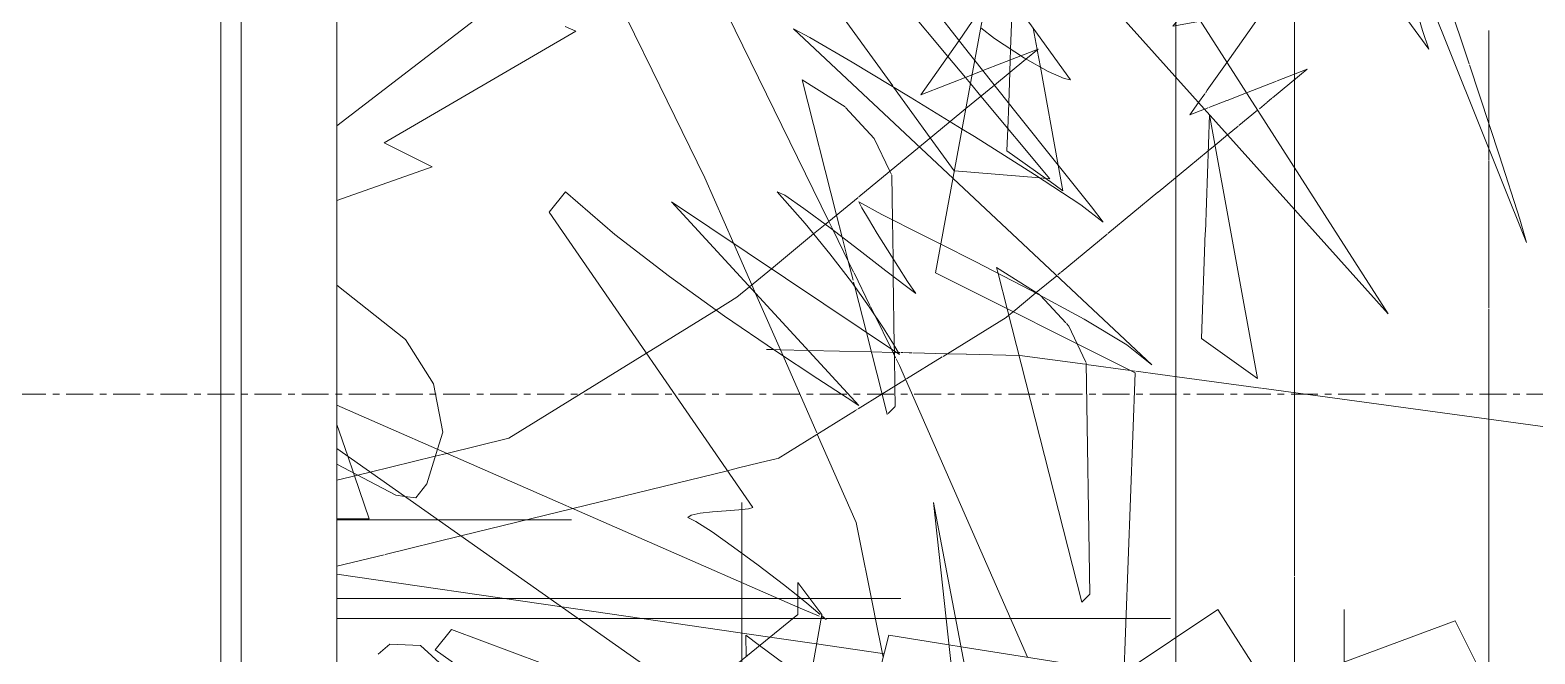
# Model space of a CAD drawing. Header units: inches. Extents: x -8991 to -6983, y -226 to 479.
# Drawn here: x -7345.59 to -7317.64, y 13.55 to 25.13 of the extents above; entities that cross this region are included whole.
import ezdxf

# ---------------------------------------------------------------- set-up
doc = ezdxf.new("R2010")
doc.units = ezdxf.units.IN
doc.header["$MEASUREMENT"] = 0
doc.linetypes.add('Grid Line 1_2_', pattern=[0.875, 0.5, -0.125, 0.125, -0.125])
for name, color, linetype, lineweight in [('A-DETL-GENF', 92, 'Continuous', 9), ('A-FLOR-LEVL-1', 51, 'Grid Line 1_2_', 9), ('A-WALL-PATT-1', 111, 'Continuous', 9), ('C-TOPO', 7, 'Continuous', 9), ('I-WALL', 2, 'Continuous', 18)]:
    doc.layers.add(name, color=color, linetype=linetype, lineweight=lineweight)

# ---------------------------------------------------------------- blocks, each defined once
blk = doc.blocks.new('yew 26768 - yew 26768-1770220-Section 26')
at = {"layer": 'A-DETL-GENF'}
for p, q in [((-8396.319, 42.104), (-8396.805, 41.745)), ((-8396.333, 41.368), (-8396.319, 42.104)), ((-8396.805, 41.745), (-8397.069, 41.55)), ((-8396.372, 39.394), (-8396.333, 41.368)), ((-8396.085, 39.209), (-8396.372, 39.394)), ((-8393.981, 37.854), (-8396.085, 39.209)), ((-8391.856, 38.969), (-8393.981, 37.854)), ((-8392.271, 36.686), (-8391.856, 38.969)), ((-8390.049, 38.172), (-8392.493, 35.463)), ((-8388.402, 35.356), (-8390.049, 38.172)), ((-8392.493, 35.463), (-8392.28, 36.638)), ((-8392.277, 36.655), (-8392.271, 36.686)), ((-8386.615, 36.659), (-8388.827, 32.594)), ((-8387.552, 32.7), (-8386.57, 36.681)), ((-8386.554, 36.744), (-8386.548, 36.771)), ((-8384.79, 35.675), (-8384.9, 35.557)), ((-8384.831, 35.472), (-8384.79, 35.675)), ((-8388.827, 32.594), (-8388.402, 35.356)), ((-8385.107, 35.334), (-8386.521, 33.81)), ((-8385.268, 33.337), (-8384.883, 35.217)), ((-8385.026, 35.421), (-8385.051, 35.394)), ((-8384.866, 35.302), (-8384.844, 35.409)), ((-8383.937, 33.86), (-8384.065, 33.81)), ((-8383.78, 33.922), (-8383.864, 33.889)), ((-8383.828, 33.881), (-8383.802, 33.903)), ((-8386.569, 33.759), (-8387.552, 32.7)), ((-8386.524, 33.807), (-8386.548, 33.781)), ((-8384.452, 33.658), (-8385.252, 33.344)), ((-8384.263, 33.732), (-8384.452, 33.658)), ((-8384.424, 33.374), (-8383.911, 33.81)), ((-8384.08, 33.804), (-8384.245, 33.739)), ((-8386.54, 31.573), (-8384.443, 33.358)), ((-8388.774, 29.671), (-8386.572, 31.546)), ((-8384.896, 30.734), (-8386.559, 30.278)), ((-8385.055, 28.609), (-8384.896, 30.734)), ((-8386.897, 30.186), (-8388.774, 29.671)), ((-8386.818, 30.207), (-8386.893, 30.187)), ((-8386.574, 30.274), (-8386.818, 30.207)), ((-8384.602, 27.937), (-8383.576, 29.183)), ((-8383.819, 29.094), (-8384.231, 28.933)), ((-8383.578, 29.189), (-8383.801, 29.102)), ((-8384.433, 28.853), (-8385.055, 28.609)), ((-8384.245, 28.927), (-8384.433, 28.853)), ((-8384.927, 27.542), (-8384.688, 27.832)), ((-8384.688, 27.832), (-8384.602, 27.937)), ((-8386.151, 26.056), (-8384.927, 27.542)), ((-8386.267, 25.915), (-8386.151, 26.056)), ((-8386.543, 25.58), (-8386.267, 25.915)), ((-8385.779, 25.724), (-8386.079, 25.667)), ((-8384.982, 25.873), (-8385.779, 25.724)), ((-8385.025, 25.639), (-8384.843, 25.899)), ((-8384.843, 25.899), (-8384.982, 25.873)), ((-8386.079, 25.667), (-8386.543, 25.58)), ((-8385.267, 25.295), (-8385.025, 25.639)), ((-8385.514, 24.944), (-8385.267, 25.295)), ((-8386.224, 23.933), (-8385.514, 24.944)), ((-8384.367, 24.658), (-8385.071, 24.383)), ((-8384.858, 24.114), (-8384.271, 24.598)), ((-8384.046, 24.783), (-8384.367, 24.658)), ((-8384.271, 24.598), (-8384.046, 24.783)), ((-8385.071, 24.383), (-8385.271, 24.305)), ((-8385.271, 24.305), (-8386.224, 23.933)), ((-8385.386, 23.679), (-8384.858, 24.114)), ((-8385.681, 23.436), (-8385.386, 23.679)), ((-8386.249, 22.967), (-8385.681, 23.436)), ((-8387.377, 22.039), (-8386.249, 22.967)), ((-8387.997, 21.528), (-8387.389, 22.028)), ((-8388.214, 21.349), (-8387.997, 21.528)), ((-8388.999, 20.702), (-8388.214, 21.349)), ((-8389.405, 20.368), (-8388.999, 20.702)), ((-8390.026, 19.935), (-8389.641, 20.173)), ((-8389.641, 20.173), (-8389.405, 20.368)), ((-8391.318, 19.137), (-8390.026, 19.935)), ((-8393.875, 17.558), (-8391.318, 19.137)), ((-8395.028, 17.276), (-8393.875, 17.558)), ((-8396.449, 16.928), (-8395.241, 17.223)), ((-8395.241, 17.223), (-8395.028, 17.276)), ((-8397.069, 16.776), (-8396.683, 16.871)), ((-8396.683, 16.871), (-8396.449, 16.928)), ((-8394.732, 14.582), (-8397.069, 14.582)), ((-8393.117, 14.582), (-8397.069, 14.582)), ((-8393.117, 14.582), (-8394.732, 14.582)), ((-8391.364, 14.582), (-8393.117, 14.582)), ((-8388.874, 14.582), (-8393.117, 14.582)), ((-8388.874, 14.582), (-8391.364, 14.582)), ((-8388.796, 14.582), (-8388.871, 14.582)), ((-8388.508, 14.582), (-8388.871, 14.582)), ((-8388.508, 14.582), (-8388.796, 14.582)), ((-8388.449, 14.582), (-8388.508, 14.582)), ((-8388.449, 14.582), (-8388.508, 14.582)), ((-8388.286, 14.582), (-8388.449, 14.582)), ((-8388.286, 14.582), (-8388.449, 14.582)), ((-8387.16, 14.582), (-8388.286, 14.582)), ((-8386.597, 14.582), (-8388.286, 14.582)), ((-8386.597, 14.582), (-8387.16, 14.582))]:
    blk.add_line(p, q, dxfattribs=at)
blk = doc.blocks.new('lupin 26755 - lupin 26755-1770228-Section 26')
at = {"layer": 'A-DETL-GENF'}
for p, q in [((-8391.99, 25.978), (-8391.214, 24.393)), ((-8379.284, 24.822), (-8379.284, 25.977)), ((-8379.284, 25.977), (-8379.284, 24.316)), ((-8379.284, 24.316), (-8379.284, 25.977)), ((-8379.284, 24.316), (-8379.284, 25.977)), ((-8384.555, 24.782), (-8384.522, 25.709)), ((-8384.062, 24.777), (-8384.134, 25.171)), ((-8379.284, 24.97), (-8379.284, 24.822)), ((-8379.284, 24.316), (-8379.284, 24.97)), ((-8384.563, 24.582), (-8384.556, 24.767)), ((-8384.002, 24.448), (-8384.061, 24.771)), ((-8391.212, 24.388), (-8390.235, 22.394)), ((-8384.591, 23.779), (-8384.571, 24.351)), ((-8384.571, 24.351), (-8384.563, 24.582)), ((-8383.671, 22.626), (-8384.002, 24.448)), ((-8387.627, 23.707), (-8388.428, 24.214)), ((-8387.788, 21.699), (-8388.428, 24.214)), ((-8379.284, 24.212), (-8379.284, 24.316)), ((-8379.284, 24.212), (-8379.284, 24.316)), ((-8379.284, 24.212), (-8379.284, 24.316)), ((-8379.284, 24.316), (-8379.284, 24.212)), ((-8379.284, 22.735), (-8379.284, 24.212)), ((-8379.284, 24.212), (-8379.284, 22.735)), ((-8379.284, 22.735), (-8379.284, 24.212)), ((-8379.284, 22.894), (-8379.284, 24.212)), ((-8379.284, 23.707), (-8379.284, 24.212)), ((-8379.284, 22.735), (-8379.284, 24.212)), ((-8384.608, 23.31), (-8384.591, 23.779)), ((-8379.284, 23.784), (-8379.284, 22.735)), ((-8379.284, 23.635), (-8379.284, 23.784)), ((-8387.62, 23.7), (-8387.088, 23.125)), ((-8379.284, 23.707), (-8379.284, 23.125)), ((-8379.284, 23.026), (-8379.284, 23.635)), ((-8384.623, 22.894), (-8384.608, 23.31)), ((-8387.088, 23.125), (-8386.799, 22.515)), ((-8379.284, 23.125), (-8379.284, 22.735)), ((-8379.284, 22.735), (-8379.284, 23.026)), ((-8383.903, 22.38), (-8384.623, 22.894)), ((-8379.284, 22.735), (-8379.284, 22.881)), ((-8379.284, 22.582), (-8379.284, 22.734)), ((-8379.284, 22.734), (-8379.284, 22.582)), ((-8379.284, 22.582), (-8379.284, 22.734)), ((-8379.284, 22.734), (-8379.284, 22.582)), ((-8379.284, 22.582), (-8379.284, 22.734)), ((-8379.284, 22.582), (-8379.284, 22.734)), ((-8379.284, 22.734), (-8379.284, 22.582)), ((-8379.284, 22.582), (-8379.284, 22.734)), ((-8390.235, 22.394), (-8389.698, 21.169)), ((-8386.799, 22.515), (-8386.769, 22.451)), ((-8386.763, 22.44), (-8386.751, 21.613)), ((-8383.852, 22.343), (-8383.903, 22.38)), ((-8383.585, 22.152), (-8383.671, 22.626)), ((-8379.284, 21.804), (-8379.284, 22.582)), ((-8379.284, 22.582), (-8379.284, 21.804)), ((-8379.284, 21.804), (-8379.284, 22.582)), ((-8379.284, 21.804), (-8379.284, 22.582)), ((-8379.284, 22.582), (-8379.284, 22.44)), ((-8379.284, 22.152), (-8379.284, 22.582)), ((-8379.284, 22.152), (-8379.284, 22.582)), ((-8379.284, 22.582), (-8379.284, 22.394)), ((-8379.284, 22.44), (-8379.284, 21.804)), ((-8379.284, 22.394), (-8379.284, 21.804)), ((-8383.585, 22.152), (-8383.848, 22.34)), ((-8379.284, 20.442), (-8379.284, 21.804)), ((-8379.284, 21.804), (-8379.284, 20.442)), ((-8379.284, 20.492), (-8379.284, 21.804)), ((-8379.284, 21.804), (-8379.284, 19.69)), ((-8379.284, 21.804), (-8379.284, 19.69)), ((-8379.284, 19.69), (-8379.284, 21.804)), ((-8387.685, 21.292), (-8387.788, 21.699)), ((-8386.751, 21.613), (-8386.74, 20.891)), ((-8387.571, 20.846), (-8387.685, 21.292)), ((-8389.698, 21.169), (-8389.362, 20.403)), ((-8387.481, 20.492), (-8387.571, 20.846)), ((-8386.74, 20.891), (-8386.735, 20.563)), ((-8389.362, 20.403), (-8389.292, 20.245)), ((-8387.45, 20.37), (-8387.472, 20.456)), ((-8386.735, 20.563), (-8386.716, 19.281)), ((-8379.284, 20.442), (-8379.284, 20.492)), ((-8379.284, 19.69), (-8379.284, 20.424)), ((-8379.284, 20.424), (-8379.284, 19.69)), ((-8379.284, 20.159), (-8379.284, 20.424)), ((-8389.292, 20.245), (-8388.783, 19.085)), ((-8387.234, 19.519), (-8387.45, 20.37)), ((-8379.284, 20.076), (-8379.284, 20.159)), ((-8379.284, 19.69), (-8379.284, 20.076)), ((-8379.284, 18.007), (-8379.284, 19.684)), ((-8379.284, 19.684), (-8379.284, 18.007)), ((-8379.284, 18.007), (-8379.284, 19.684)), ((-8379.284, 19.684), (-8379.284, 18.007)), ((-8379.284, 19.684), (-8379.284, 18.148)), ((-8379.284, 18.007), (-8379.284, 19.684)), ((-8386.943, 18.376), (-8387.234, 19.519)), ((-8388.783, 19.085), (-8388.155, 17.654)), ((-8386.716, 19.281), (-8386.714, 19.172)), ((-8386.714, 19.172), (-8386.713, 19.093)), ((-8386.713, 19.093), (-8386.705, 18.523)), ((-8386.705, 18.523), (-8386.699, 18.15)), ((-8386.847, 18), (-8386.943, 18.376)), ((-8386.699, 18.148), (-8386.829, 18.019)), ((-8379.284, 18.148), (-8379.284, 18.007)), ((-8379.284, 17.852), (-8379.284, 18.007)), ((-8379.284, 18.007), (-8379.284, 17.852)), ((-8379.284, 18.007), (-8379.284, 15.99)), ((-8379.284, 17.555), (-8379.284, 18)), ((-8388.146, 17.633), (-8387.424, 15.99)), ((-8379.284, 16.665), (-8379.284, 17.555)), ((-8379.284, 16.69), (-8379.284, 16.665)), ((-8379.284, 16.202), (-8379.284, 16.69)), ((-8387.424, 15.99), (-8387.085, 14.295)), ((-8379.284, 14.996), (-8379.284, 16.202)), ((-8379.284, 15.99), (-8379.284, 14.996)), ((-8379.284, 13.061), (-8379.284, 14.976)), ((-8379.284, 14.976), (-8379.284, 13.106)), ((-8387.084, 14.29), (-8386.924, 13.49))]:
    blk.add_line(p, q, dxfattribs=at)
blk = doc.blocks.new('lupin 26755 - lupin 26755-V31-Section 26')
at = {"layer": 'A-DETL-GENF'}
for p, q in [((-8386.746, 24.097), (-8390.649, 29.492)), ((-8390.815, 27.471), (-8387.931, 21.581)), ((-8386.506, 25.587), (-8385.722, 24.647)), ((-8375.671, 23.4), (-8375.671, 25.125)), ((-8375.671, 25.125), (-8375.671, 23.581)), ((-8375.671, 23.581), (-8375.671, 25.125)), ((-8375.671, 25.125), (-8375.671, 23.4)), ((-8375.671, 23.4), (-8375.671, 25.125)), ((-8375.671, 25.125), (-8375.671, 23.4)), ((-8385.722, 24.647), (-8385.396, 24.256)), ((-8386.049, 23.133), (-8386.731, 24.076)), ((-8385.396, 24.256), (-8385.301, 24.142)), ((-8385.301, 24.142), (-8385.107, 23.909)), ((-8385.107, 23.909), (-8383.828, 22.374)), ((-8380.939, 21.383), (-8380.862, 23.56)), ((-8379.972, 18.666), (-8380.862, 23.56)), ((-8375.671, 23.4), (-8375.671, 23.56)), ((-8375.671, 23.4), (-8375.671, 23.56)), ((-8375.671, 22.942), (-8375.671, 23.395)), ((-8375.671, 22.942), (-8375.671, 23.395)), ((-8375.671, 22.942), (-8375.671, 23.395)), ((-8375.671, 23.395), (-8375.671, 22.942)), ((-8375.671, 22.942), (-8375.671, 23.395)), ((-8375.671, 23.395), (-8375.671, 22.942)), ((-8385.607, 22.522), (-8386.049, 23.133)), ((-8375.671, 22.729), (-8375.671, 22.931)), ((-8375.671, 22.729), (-8375.671, 22.931)), ((-8375.671, 22.729), (-8375.671, 22.931)), ((-8375.671, 22.931), (-8375.671, 22.729)), ((-8375.671, 22.729), (-8375.671, 22.931)), ((-8375.671, 22.931), (-8375.671, 22.729)), ((-8375.671, 21.336), (-8375.671, 22.714)), ((-8375.671, 19.975), (-8375.671, 22.714)), ((-8375.671, 19.975), (-8375.671, 22.714)), ((-8375.671, 22.714), (-8375.671, 19.975)), ((-8375.671, 22.522), (-8375.671, 22.714)), ((-8375.671, 22.714), (-8375.671, 22.374)), ((-8384.012, 22.389), (-8385.6, 22.521)), ((-8383.828, 22.374), (-8384.012, 22.389)), ((-8375.671, 22.374), (-8375.671, 22.522)), ((-8387.931, 21.581), (-8387.852, 21.419)), ((-8387.852, 21.419), (-8387.471, 20.64)), ((-8381.01, 19.408), (-8380.94, 21.378)), ((-8375.671, 19.975), (-8375.671, 21.484)), ((-8375.671, 21.484), (-8375.671, 21.336)), ((-8384.787, 20.618), (-8384.815, 20.728)), ((-8384.014, 20.221), (-8384.815, 20.728)), ((-8375.671, 19.975), (-8375.671, 20.728)), ((-8375.671, 20.221), (-8375.671, 20.728)), ((-8387.463, 20.625), (-8387.168, 20.022)), ((-8384.62, 19.961), (-8384.787, 20.618)), ((-8384.002, 20.208), (-8383.532, 19.7)), ((-8375.671, 20.152), (-8375.671, 20.298)), ((-8375.671, 20.298), (-8375.671, 19.975)), ((-8375.671, 20.221), (-8375.671, 19.975)), ((-8375.671, 19.975), (-8375.671, 20.149)), ((-8387.16, 20.005), (-8387.086, 19.855)), ((-8387.086, 19.855), (-8386.77, 19.209)), ((-8383.234, 14.514), (-8384.62, 19.961)), ((-8375.671, 19.54), (-8375.671, 19.958)), ((-8375.671, 19.958), (-8375.671, 14.366)), ((-8375.671, 14.366), (-8375.671, 19.958)), ((-8375.671, 14.514), (-8375.671, 19.958)), ((-8375.671, 19.958), (-8375.671, 19.639)), ((-8375.671, 19.408), (-8375.671, 19.958)), ((-8375.671, 18.666), (-8375.671, 19.958)), ((-8375.671, 19.958), (-8375.671, 18.908)), ((-8383.517, 19.684), (-8383.475, 19.639)), ((-8383.475, 19.639), (-8383.319, 19.31)), ((-8375.671, 19.639), (-8375.671, 18.954)), ((-8383.319, 19.31), (-8383.158, 18.969)), ((-8379.972, 18.666), (-8381.01, 19.408)), ((-8375.671, 17.006), (-8375.671, 19.54)), ((-8375.671, 18.666), (-8375.671, 19.408)), ((-8386.77, 19.209), (-8386.692, 19.05)), ((-8386.683, 19.031), (-8386.622, 18.908)), ((-8386.622, 18.908), (-8384.245, 13.493)), ((-8383.151, 18.954), (-8383.086, 14.662)), ((-8375.671, 18.954), (-8375.671, 14.662)), ((-8375.671, 18.908), (-8375.671, 12.918)), ((-8375.671, 16.673), (-8375.671, 17.006)), ((-8375.671, 16.594), (-8375.671, 16.673)), ((-8375.671, 14.514), (-8375.671, 16.59)), ((-8383.086, 14.662), (-8383.234, 14.514)), ((-8375.671, 14.662), (-8375.671, 14.514)), ((-8375.671, 14.069), (-8375.671, 14.514)), ((-8375.671, 13.179), (-8375.671, 14.069))]:
    blk.add_line(p, q, dxfattribs=at)
blk = doc.blocks.new('lupin 26755 - lupin 26755-V32-Section 26')
at = {"layer": 'A-DETL-GENF'}
for p, q in [((-8392.853, 26.599), (-8397.069, 23.355)), ((-8392.63, 25.116), (-8392.831, 25.199)), ((-8396.189, 23.04), (-8392.63, 25.116)), ((-8395.299, 22.595), (-8396.189, 23.04)), ((-8397.069, 21.97), (-8395.299, 22.595)), ((-8396.868, 17.224), (-8397.069, 17.812)), ((-8396.761, 16.912), (-8396.868, 17.224)), ((-8396.742, 16.856), (-8396.761, 16.912)), ((-8396.471, 16.062), (-8396.742, 16.856)), ((-8397.069, 16.061), (-8396.471, 16.062)), ((-8395.759, 16.043), (-8397.069, 16.043)), ((-8395.191, 16.043), (-8397.069, 16.043)), ((-8395.191, 16.043), (-8395.759, 16.043)), ((-8394.142, 16.043), (-8395.191, 16.043)), ((-8393.538, 16.043), (-8395.191, 16.043)), ((-8393.538, 16.043), (-8394.123, 16.043)), ((-8393.08, 16.043), (-8393.538, 16.043)), ((-8392.713, 16.043), (-8393.538, 16.043)), ((-8392.713, 16.043), (-8393.08, 16.043))]:
    blk.add_line(p, q, dxfattribs=at)
blk = doc.blocks.new('yew 26768 - yew 26768-V33-Section 26')
at = {"layer": 'A-DETL-GENF'}
for p, q in [((-8393.975, 41.729), (-8396.323, 41.357)), ((-8393.55, 40.082), (-8393.975, 41.729)), ((-8391.362, 41.698), (-8393.55, 40.082)), ((-8391.319, 41.729), (-8391.362, 41.698)), ((-8391.321, 41.603), (-8391.319, 41.729)), ((-8391.372, 39.02), (-8391.321, 41.603)), ((-8396.334, 41.356), (-8397.069, 41.239)), ((-8390.213, 38.273), (-8391.372, 39.02)), ((-8386.856, 38.595), (-8386.993, 38.523)), ((-8386.889, 38.412), (-8386.856, 38.595)), ((-8387.156, 38.437), (-8388.337, 37.817)), ((-8387.37, 35.768), (-8386.889, 38.412)), ((-8387.129, 38.451), (-8387.154, 38.438)), ((-8387.001, 38.519), (-8387.126, 38.453)), ((-8390.052, 38.169), (-8390.213, 38.273)), ((-8389.761, 37.981), (-8390.045, 38.164)), ((-8388.981, 37.479), (-8389.754, 37.977)), ((-8388.337, 37.817), (-8388.874, 37.535)), ((-8385.049, 37.798), (-8385.923, 36.829)), ((-8384.548, 36.941), (-8385.049, 37.798)), ((-8388.885, 37.529), (-8388.981, 37.479)), ((-8383.425, 35.02), (-8384.548, 36.941)), ((-8386.045, 36.694), (-8386.068, 36.669)), ((-8386.258, 36.458), (-8386.523, 36.164)), ((-8386.137, 36.591), (-8386.167, 36.558)), ((-8381.543, 36.416), (-8381.931, 35.703)), ((-8381.881, 35.047), (-8381.543, 36.416)), ((-8386.763, 35.898), (-8387.202, 35.411)), ((-8386.648, 36.025), (-8386.762, 35.899)), ((-8387.493, 35.088), (-8387.37, 35.768)), ((-8381.94, 35.687), (-8383.1, 33.556)), ((-8387.202, 35.411), (-8387.43, 35.158)), ((-8379.79, 35.301), (-8381.719, 33.223)), ((-8380.268, 32.963), (-8379.79, 35.301)), ((-8387.434, 35.154), (-8387.493, 35.088)), ((-8383.58, 33.826), (-8383.408, 34.945)), ((-8383.402, 34.982), (-8383.425, 35.02)), ((-8383.408, 34.945), (-8383.402, 34.982)), ((-8382.489, 32.583), (-8381.882, 35.041)), ((-8383.626, 33.526), (-8383.583, 33.81)), ((-8383.1, 33.556), (-8383.325, 33.142)), ((-8381.49, 31.241), (-8378.78, 33.547)), ((-8378.78, 33.547), (-8380.268, 32.963)), ((-8383.827, 32.219), (-8383.636, 33.463)), ((-8383.374, 33.052), (-8383.827, 32.219)), ((-8381.72, 33.221), (-8382.411, 32.477)), ((-8382.528, 32.423), (-8382.522, 32.448)), ((-8382.522, 32.448), (-8382.493, 32.564)), ((-8382.418, 32.47), (-8382.444, 32.442)), ((-8382.548, 32.344), (-8382.532, 32.41)), ((-8382.498, 32.384), (-8382.527, 32.352)), ((-8381.801, 30.977), (-8381.743, 31.026)), ((-8381.742, 31.026), (-8381.697, 31.065)), ((-8381.679, 31.08), (-8381.563, 31.179)), ((-8381.526, 31.21), (-8381.501, 31.231)), ((-8382.523, 30.361), (-8381.855, 30.93)), ((-8383.745, 29.321), (-8382.524, 30.361)), ((-8379.896, 30.359), (-8380.688, 30.142)), ((-8379.986, 29.157), (-8379.896, 30.359)), ((-8381.429, 29.939), (-8381.931, 29.802)), ((-8381.203, 30.001), (-8381.428, 29.94)), ((-8380.81, 30.109), (-8381.198, 30.003)), ((-8380.753, 30.125), (-8380.806, 30.11)), ((-8380.703, 30.138), (-8380.747, 30.126)), ((-8381.94, 29.799), (-8383.74, 29.306)), ((-8380.003, 28.928), (-8379.99, 29.097)), ((-8379.99, 29.102), (-8379.987, 29.146)), ((-8380.055, 28.234), (-8380.004, 28.921)), ((-8378.567, 28.819), (-8379.461, 28.468)), ((-8379.188, 28.065), (-8378.567, 28.819)), ((-8379.798, 28.335), (-8380.055, 28.234)), ((-8379.617, 28.406), (-8379.782, 28.342)), ((-8379.478, 28.461), (-8379.607, 28.41)), ((-8379.566, 27.606), (-8379.274, 27.961)), ((-8379.266, 27.971), (-8379.218, 28.029)), ((-8379.208, 28.041), (-8379.188, 28.065)), ((-8379.814, 27.305), (-8379.572, 27.599)), ((-8380.181, 26.859), (-8379.814, 27.305)), ((-8380.264, 26.759), (-8380.194, 26.843)), ((-8380.458, 26.523), (-8380.428, 26.559)), ((-8380.417, 26.573), (-8380.273, 26.747)), ((-8380.676, 26.258), (-8380.577, 26.379)), ((-8380.577, 26.379), (-8380.458, 26.523)), ((-8380.994, 25.872), (-8380.78, 26.132)), ((-8380.78, 26.132), (-8380.687, 26.245)), ((-8381.217, 25.601), (-8381.123, 25.716)), ((-8381.105, 25.738), (-8381.06, 25.792)), ((-8381.06, 25.792), (-8381.003, 25.862)), ((-8381.543, 25.206), (-8381.298, 25.503)), ((-8381.28, 25.525), (-8381.217, 25.601)), ((-8379.843, 25.524), (-8380.697, 25.364)), ((-8380.536, 24.538), (-8379.843, 25.524)), ((-8381.026, 25.303), (-8381.543, 25.206)), ((-8380.714, 25.361), (-8381.016, 25.304)), ((-8380.902, 24.017), (-8380.536, 24.538)), ((-8379.69, 23.878), (-8379.046, 24.409)), ((-8379.046, 24.409), (-8379.605, 24.19)), ((-8379.617, 24.186), (-8380.172, 23.969)), ((-8381.224, 23.559), (-8381.063, 23.788)), ((-8381.063, 23.788), (-8380.949, 23.95)), ((-8380.939, 23.965), (-8380.902, 24.017)), ((-8380.538, 23.826), (-8380.874, 23.695)), ((-8380.172, 23.969), (-8380.531, 23.829)), ((-8379.936, 23.675), (-8379.805, 23.783)), ((-8379.799, 23.788), (-8379.701, 23.868)), ((-8380.952, 23.665), (-8381.224, 23.559)), ((-8380.891, 23.689), (-8380.937, 23.671)), ((-8380.314, 23.364), (-8379.967, 23.649)), ((-8380.526, 23.189), (-8380.33, 23.35)), ((-8380.886, 22.893), (-8380.759, 22.997)), ((-8380.759, 22.997), (-8380.526, 23.189)), ((-8381.245, 22.596), (-8380.886, 22.893)), ((-8381.816, 22.126), (-8381.248, 22.594)), ((-8382.749, 21.358), (-8381.819, 22.124)), ((-8383.617, 20.642), (-8382.763, 21.345)), ((-8384.078, 20.262), (-8383.698, 20.575)), ((-8383.679, 20.591), (-8383.629, 20.632)), ((-8384.51, 19.906), (-8384.087, 20.254)), ((-8384.59, 19.841), (-8384.51, 19.906)), ((-8385.81, 19.076), (-8384.641, 19.798)), ((-8384.641, 19.798), (-8384.59, 19.841)), ((-8386.489, 18.657), (-8385.825, 19.067)), ((-8387.386, 18.103), (-8386.507, 18.645)), ((-8388.875, 17.183), (-8387.434, 18.073)), ((-8387.43, 18.075), (-8387.408, 18.089)), ((-8389.607, 17.004), (-8389.225, 17.097)), ((-8389.224, 17.098), (-8388.883, 17.181)), ((-8392.686, 16.251), (-8389.813, 16.954)), ((-8389.813, 16.954), (-8389.608, 17.004)), ((-8394.765, 15.743), (-8392.686, 16.251)), ((-8396.174, 15.398), (-8394.765, 15.743)), ((-8397.069, 15.179), (-8396.189, 15.394)), ((-8392.585, 14.208), (-8397.069, 14.208)), ((-8393.768, 14.208), (-8395.936, 14.208)), ((-8392.585, 14.208), (-8393.768, 14.208)), ((-8389.732, 14.208), (-8392.585, 14.208)), ((-8388.604, 14.208), (-8392.585, 14.208)), ((-8388.604, 14.208), (-8389.732, 14.208)), ((-8388.077, 14.208), (-8388.604, 14.208)), ((-8388.077, 14.208), (-8388.604, 14.208)), ((-8388.015, 14.208), (-8388.077, 14.208)), ((-8388.015, 14.208), (-8388.077, 14.208)), ((-8386.364, 14.208), (-8387.98, 14.208)), ((-8385.753, 14.208), (-8387.98, 14.208)), ((-8385.753, 14.208), (-8386.364, 14.208)), ((-8385.577, 14.208), (-8385.753, 14.208)), ((-8385.577, 14.208), (-8385.753, 14.208)), ((-8384.559, 14.208), (-8385.577, 14.208)), ((-8384.559, 14.208), (-8385.577, 14.208)), ((-8383.796, 14.208), (-8384.559, 14.208)), ((-8382.699, 14.208), (-8384.559, 14.208)), ((-8382.699, 14.208), (-8383.796, 14.208)), ((-8382.412, 14.208), (-8382.695, 14.208)), ((-8382.412, 14.208), (-8382.695, 14.208)), ((-8381.585, 14.208), (-8382.412, 14.208)), ((-8382.16, 14.208), (-8382.412, 14.208)), ((-8381.585, 14.208), (-8382.16, 14.208))]:
    blk.add_line(p, q, dxfattribs=at)
blk = doc.blocks.new('hydrangea 26752 - hydrangea 26752-1770219-Section 26')
at = {"layer": 'A-DETL-GENF'}
for p, q in [((-8381.49, 26.028), (-8381.49, 24.265)), ((-8381.49, 25.091), (-8381.49, 25.513)), ((-8381.49, 24.265), (-8381.49, 25.091)), ((-8381.49, 23.121), (-8381.49, 24.265)), ((-8381.49, 24.265), (-8381.49, 22.13)), ((-8381.49, 22.459), (-8381.49, 23.121)), ((-8381.49, 22.14), (-8381.49, 22.591)), ((-8381.49, 22.591), (-8381.49, 22.251)), ((-8381.49, 21.908), (-8381.49, 22.459)), ((-8381.49, 22.251), (-8381.49, 21.854)), ((-8381.49, 19.483), (-8381.49, 22.14)), ((-8381.49, 22.13), (-8381.49, 17.452)), ((-8381.49, 21.538), (-8381.49, 21.908)), ((-8381.49, 21.833), (-8381.49, 19.042)), ((-8381.49, 20.723), (-8381.49, 21.538)), ((-8381.49, 19.388), (-8381.49, 20.723)), ((-8395.797, 19.388), (-8397.069, 20.398)), ((-8381.49, 19.742), (-8381.49, 19.833)), ((-8381.49, 19.833), (-8381.49, 19.812)), ((-8381.49, 19.812), (-8381.49, 19.655)), ((-8381.49, 19.042), (-8381.49, 19.742)), ((-8381.49, 19.655), (-8381.49, 19.336)), ((-8395.272, 18.568), (-8395.797, 19.388)), ((-8381.49, 19.148), (-8381.49, 19.483)), ((-8381.49, 19.336), (-8381.49, 19.478)), ((-8381.49, 19.478), (-8381.49, 17.301)), ((-8381.49, 18.568), (-8381.49, 19.388)), ((-8381.49, 17.024), (-8381.49, 19.148)), ((-8395.104, 17.668), (-8395.272, 18.568)), ((-8381.49, 17.668), (-8381.49, 18.568)), ((-8395.202, 17.352), (-8395.104, 17.668)), ((-8381.49, 16.707), (-8381.49, 17.668)), ((-8395.401, 16.707), (-8395.202, 17.352)), ((-8381.49, 17.529), (-8381.49, 17.578)), ((-8381.49, 17.578), (-8381.49, 16.498)), ((-8381.49, 17.301), (-8381.49, 17.529)), ((-8381.49, 13.855), (-8381.49, 17.524)), ((-8381.49, 17.524), (-8381.49, 16.622)), ((-8381.49, 17.452), (-8381.49, 13.855)), ((-8397.069, 17.074), (-8395.976, 16.498)), ((-8381.49, 16.689), (-8381.49, 17.024)), ((-8395.976, 16.498), (-8395.807, 16.476)), ((-8395.605, 16.45), (-8395.401, 16.707)), ((-8381.49, 16.45), (-8381.49, 16.707)), ((-8381.49, 16.603), (-8381.49, 16.689)), ((-8381.49, 16.622), (-8381.49, 16.603)), ((-8381.49, 16.498), (-8381.49, 16.45)), ((-8395.807, 16.476), (-8395.605, 16.45)), ((-8396.085, 13.73), (-8396.3, 13.545)), ((-8395.515, 13.71), (-8396.085, 13.73)), ((-8395.096, 13.325), (-8395.515, 13.71)), ((-8381.49, 13.454), (-8381.49, 13.855)), ((-8381.49, 13.855), (-8381.49, 12.854)), ((-8381.49, 13.748), (-8381.49, 13.674)), ((-8381.49, 13.473), (-8381.49, 13.748)), ((-8381.49, 13.71), (-8381.49, 13.73)), ((-8381.49, 13.73), (-8381.49, 13.545)), ((-8381.49, 13.347), (-8381.49, 13.71)), ((-8381.49, 13.674), (-8381.49, 12.498))]:
    blk.add_line(p, q, dxfattribs=at)
blk = doc.blocks.new('elm sapling fall 24458 - elm sapling fall 24458-1770229-Section 26')
at = {"layer": 'A-DETL-GENF'}
for p, q in [((-8385.949, 20.625), (-8384.327, 29.427)), ((-8382.243, 18.772), (-8385.949, 20.625)), ((-8382.474, 12.518), (-8382.243, 18.772))]:
    blk.add_line(p, q, dxfattribs=at)
blk = doc.blocks.new('fountain grass 26746 - fountain grass 26746-1770215-Section 26')
at = {"layer": 'A-DETL-GENF'}
for p, q in [((-8383.142, 33.477), (-8376.789, 24.781)), ((-8377.546, 19.865), (-8383.596, 29.318)), ((-8384.633, 27.77), (-8377.546, 19.865)), ((-8377.394, 27.238), (-8374.974, 21.188)), ((-8376.036, 24.51), (-8376.703, 26.489)), ((-8383.444, 24.213), (-8384.806, 26.104)), ((-8385.343, 24.725), (-8386.149, 25.757)), ((-8376.906, 25.128), (-8377.03, 25.548)), ((-8385.625, 22.382), (-8388.587, 25.159)), ((-8388.587, 25.159), (-8388.284, 24.998)), ((-8385.111, 25.175), (-8384.852, 24.977)), ((-8388.284, 24.998), (-8387.5, 24.539)), ((-8384.852, 24.977), (-8384.297, 24.612)), ((-8376.789, 24.781), (-8376.906, 25.128)), ((-8385.222, 24.572), (-8385.343, 24.725)), ((-8384.297, 24.612), (-8383.857, 24.368)), ((-8387.5, 24.539), (-8386.42, 23.889)), ((-8384.458, 23.611), (-8385.222, 24.572)), ((-8383.857, 24.368), (-8383.564, 24.237)), ((-8375.474, 22.8), (-8376.03, 24.492)), ((-8383.564, 24.237), (-8383.444, 24.213)), ((-8386.42, 23.889), (-8385.457, 23.298)), ((-8383.646, 22.594), (-8384.458, 23.611)), ((-8385.457, 23.298), (-8385.228, 23.158)), ((-8385.228, 23.158), (-8384.111, 22.454)), ((-8375.1, 21.627), (-8375.474, 22.8)), ((-8381.932, 18.92), (-8385.625, 22.382)), ((-8384.111, 22.454), (-8383.253, 21.888)), ((-8383.056, 21.853), (-8383.646, 22.594)), ((-8393.124, 21.756), (-8392.822, 22.134)), ((-8392.822, 22.134), (-8391.904, 21.34)), ((-8388.374, 21.545), (-8388.889, 22.134)), ((-8388.889, 22.134), (-8388.752, 22.071)), ((-8387.377, 18.163), (-8390.856, 21.945)), ((-8390.856, 21.945), (-8386.621, 19.109)), ((-8388.752, 22.071), (-8388.397, 21.825)), ((-8388.397, 21.825), (-8387.909, 21.462)), ((-8387.318, 21.834), (-8387.377, 21.945)), ((-8387.377, 21.945), (-8386.949, 21.713)), ((-8387.197, 21.63), (-8387.318, 21.834)), ((-8383.253, 21.888), (-8382.839, 21.567)), ((-8382.839, 21.567), (-8383.056, 21.853)), ((-8389.343, 16.273), (-8393.124, 21.756)), ((-8387.914, 20.982), (-8388.374, 21.545)), ((-8387.034, 21.36), (-8387.197, 21.63)), ((-8386.949, 21.713), (-8386.184, 21.326)), ((-8374.974, 21.188), (-8375.1, 21.627)), ((-8391.904, 21.34), (-8390.892, 20.557)), ((-8387.909, 21.462), (-8387.372, 21.054)), ((-8386.845, 21.057), (-8387.034, 21.36)), ((-8386.184, 21.326), (-8385.851, 21.158)), ((-8387.514, 20.459), (-8387.914, 20.982)), ((-8387.372, 21.054), (-8386.871, 20.668)), ((-8386.651, 20.75), (-8386.845, 21.057)), ((-8385.851, 21.158), (-8385.214, 20.838)), ((-8386.469, 20.468), (-8386.651, 20.75)), ((-8385.214, 20.838), (-8384.171, 20.3)), ((-8390.892, 20.557), (-8389.87, 19.823)), ((-8387.18, 19.994), (-8387.514, 20.459)), ((-8386.871, 20.668), (-8386.492, 20.375)), ((-8386.318, 20.243), (-8386.469, 20.468)), ((-8386.492, 20.375), (-8386.318, 20.243)), ((-8384.171, 20.3), (-8383.188, 19.766)), ((-8386.916, 19.602), (-8387.18, 19.994)), ((-8389.87, 19.823), (-8388.923, 19.177)), ((-8386.728, 19.302), (-8386.916, 19.602)), ((-8383.188, 19.766), (-8382.398, 19.288)), ((-8386.621, 19.109), (-8386.728, 19.302)), ((-8382.398, 19.288), (-8381.932, 18.92)), ((-8388.923, 19.177), (-8388.135, 18.659)), ((-8388.135, 18.659), (-8387.592, 18.308)), ((-8397.069, 18.169), (-8388.508, 14.423)), ((-8387.592, 18.308), (-8387.377, 18.163)), ((-8390.452, 12.706), (-8397.069, 17.365)), ((-8389.841, 16.21), (-8389.606, 16.229)), ((-8389.606, 16.229), (-8389.427, 16.248)), ((-8389.427, 16.248), (-8389.343, 16.273)), ((-8390.553, 16.084), (-8390.489, 16.13)), ((-8390.4, 16.012), (-8390.553, 16.084)), ((-8390.489, 16.13), (-8390.322, 16.164)), ((-8390.101, 15.818), (-8390.4, 16.012)), ((-8390.322, 16.164), (-8390.093, 16.19)), ((-8390.093, 16.19), (-8389.841, 16.21)), ((-8389.701, 15.537), (-8390.101, 15.818)), ((-8389.244, 15.2), (-8389.701, 15.537)), ((-8388.775, 14.842), (-8389.244, 15.2)), ((-8388.508, 14.629), (-8388.775, 14.842)), ((-8388.34, 14.495), (-8388.508, 14.629)), ((-8388.508, 14.423), (-8388.114, 14.251)), ((-8388.091, 14.285), (-8388.34, 14.495)), ((-8387.982, 14.193), (-8388.067, 14.265)), ((-8395.242, 13.626), (-8394.939, 14.004)), ((-8394.939, 14.004), (-8390.764, 12.452)), ((-8388.073, 14.233), (-8387.982, 14.193)), ((-8394.058, 12.793), (-8395.242, 13.626))]:
    blk.add_line(p, q, dxfattribs=at)
blk = doc.blocks.new('lupin 26755 - lupin 26755-V41-Section 26')
at = {"layer": 'A-DETL-GENF'}
for p, q in [((-8389.546, 3.904), (-8389.546, 16.361)), ((-8389.546, 9.54), (-8389.546, 16.361)), ((-8384.245, 7.218), (-8385.987, 16.361)), ((-8385.246, 9.54), (-8385.987, 16.361)), ((-8389.546, 14.285), (-8389.546, 14.878)), ((-8389.546, 14.878), (-8389.546, 14.285)), ((-8388.508, 14.285), (-8388.508, 14.878)), ((-8388.508, 14.878), (-8388.063, 14.285)), ((-8390.881, 12.357), (-8388.508, 14.285)), ((-8389.546, 13.442), (-8389.546, 14.285)), ((-8389.546, 14.285), (-8389.546, 6.629)), ((-8388.063, 14.285), (-8389.429, 6.629))]:
    blk.add_line(p, q, dxfattribs=at)
blk = doc.blocks.new('yew 26768 - yew 26768-V42-Section 26')
at = {"layer": 'A-DETL-GENF'}
for p, q in [((-8382.448, 13.216), (-8380.709, 14.376)), ((-8380.709, 14.376), (-8379.752, 12.888)), ((-8378.362, 13.402), (-8378.362, 14.376)), ((-8378.362, 14.376), (-8378.362, 13.402)), ((-8379.752, 12.888), (-8376.299, 14.164)), ((-8378.362, 13.402), (-8378.362, 14.164)), ((-8378.362, 14.164), (-8378.362, 12.166)), ((-8378.362, 13.792), (-8378.362, 14.11)), ((-8378.362, 14.11), (-8378.362, 11.135)), ((-8376.299, 14.164), (-8375.292, 12.166)), ((-8389.468, 13.506), (-8389.475, 13.898)), ((-8389.475, 13.898), (-8389.218, 13.708)), ((-8389.218, 13.708), (-8388.289, 13.022)), ((-8387.074, 12.909), (-8386.819, 13.898)), ((-8386.819, 13.898), (-8385.7, 13.721)), ((-8385.7, 13.721), (-8385.477, 13.685)), ((-8378.362, 12.166), (-8378.362, 13.937)), ((-8378.362, 13.937), (-8378.362, 11.195)), ((-8378.362, 13.402), (-8378.362, 13.898)), ((-8378.362, 13.898), (-8378.362, 13.402)), ((-8378.362, 13.402), (-8378.362, 13.898)), ((-8378.362, 13.898), (-8378.362, 13.402)), ((-8378.362, 11.195), (-8378.362, 13.792)), ((-8385.477, 13.685), (-8382.462, 13.207))]:
    blk.add_line(p, q, dxfattribs=at)

msp = doc.modelspace()

# ---------------------------------------------------------------- hatches: boundary and pattern name
at = {"layer": 'A-WALL-PATT-1'}
h = msp.add_hatch(dxfattribs=at)
h.set_pattern_fill('FP_6', color=256, style=0, pattern_type=2)
h.set_pattern_definition([(90, (-7567.703, -91.375), (-51.125, 3e-15), [24, 0, 0, 0]), (90, (-7562.203, -91.375), (-51.125, 3e-15), [24, 0, 0, 0]), (90, (-7561.83, -91.375), (-51.125, 3e-15), [24, 0, 0, 0]), (90, (-7558.33, -91.375), (-51.125, 3e-15), [24, 0, 0, 0]), (90, (-7557.953, -91.375), (-51.125, 3e-15), [24, 0, 0, 0]), (90, (-7552.453, -91.375), (-51.125, 3e-15), [24, 0, 0, 0]), (90, (-7552.08, -91.375), (-51.125, 3e-15), [24, 0, 0, 0]), (90, (-7540.703, -91.375), (-51.125, 3e-15), [24, 0, 0, 0]), (90, (-7540.33, -91.375), (-51.125, 3e-15), [24, 0, 0, 0]), (90, (-7536.83, -91.375), (-51.125, 3e-15), [24, 0, 0, 0]), (90, (-7536.453, -91.375), (-51.125, 3e-15), [24, 0, 0, 0]), (90, (-7532.953, -91.375), (-51.125, 3e-15), [24, 0, 0, 0]), (90, (-7532.58, -91.375), (-51.125, 3e-15), [24, 0, 0, 0]), (90, (-7526.703, -91.375), (-51.125, 3e-15), [24, 0, 0, 0]), (90, (-7526.33, -91.375), (-51.125, 3e-15), [24, 0, 0, 0]), (90, (-7520.83, -91.375), (-51.125, 3e-15), [24, 0, 0, 0]), (90, (-7520.453, -91.375), (-51.125, 3e-15), [24, 0, 0, 0]), (90, (-7516.953, -91.375), (-51.125, 3e-15), [24, 0, 0, 0]), (90, (-7546.58, -91.375), (-51.125, 3e-15), [24, 0, 0, 0]), (90, (-7546.203, -91.375), (-51.125, 3e-15), [24, 0, 0, 0])])
h.paths.add_polyline_path([(-7347.54402, 4.25), (-7339.89084, 4.25), (-7339.89084, 154.55334), (-7348.14084, 154.55334), (-7348.14084, 4.25), (-7347.65759, 4.25), (-7347.80852, 5.63862)], flags=0)

# ---------------------------------------------------------------- linework, layer by layer
at = {"layer": 'A-FLOR-LEVL-1'}
msp.add_line((-7232.41868, 18.375), (-7921.53943, 18.375), dxfattribs=at)
at = {"layer": 'C-TOPO'}
for p, q in [((-7331.78407, 19.2039), (-7331.91266, 19.20697)), ((-7331.65523, 19.20083), (-7331.77304, 19.20364)), ((-7331.14151, 19.18858), (-7331.65523, 19.20083)), ((-7329.96406, 19.16049), (-7331.14151, 19.18858)), ((-7329.56298, 19.15093), (-7329.96406, 19.16049)), ((-7329.53559, 19.15027), (-7329.56298, 19.15093)), ((-7329.51263, 19.14972), (-7329.53559, 19.15027)), ((-7329.46411, 19.14857), (-7329.50301, 19.1495)), ((-7329.43155, 19.14779), (-7329.46411, 19.14857)), ((-7329.3809, 19.14658), (-7329.41054, 19.14729)), ((-7329.25898, 19.14367), (-7329.36475, 19.1462)), ((-7329.21062, 19.14252), (-7329.25357, 19.14355)), ((-7328.54944, 19.12675), (-7329.19586, 19.14217)), ((-7328.20373, 19.1185), (-7328.54944, 19.12675)), ((-7327.22137, 19.09507), (-7328.19643, 19.11833)), ((-7325.99145, 18.92957), (-7327.20769, 19.09475)), ((-7325.15096, 18.81542), (-7325.97159, 18.92687)), ((-7325.07046, 18.80449), (-7325.15096, 18.81542)), ((-7324.15005, 18.67949), (-7325.0493, 18.80161)), ((-7322.72811, 18.48637), (-7324.14987, 18.67946)), ((-7312.23473, 17.06126), (-7322.71509, 18.4846)), ((-7339.89084, 15.03253), (-7335.71539, 14.4249)), ((-7335.71539, 14.4249), (-7331.85006, 13.8624)), ((-7331.85006, 13.8624), (-7330.98263, 13.73617)), ((-7330.98263, 13.73617), (-7329.75924, 13.55814)), ((-7329.75924, 13.55814), (-7329.72909, 13.55375))]:
    msp.add_line(p, q, dxfattribs=at)
at = {"layer": 'I-WALL'}
msp.add_line((-7339.89084, 265.28576), (-7339.89084, 4.25), dxfattribs=at)

# ---------------------------------------------------------------- block references
at = {"layer": 'A-DETL-GENF'}
for name in ['elm sapling fall 24458 - elm sapling fall 24458-1770229-Section 26', 'lupin 26755 - lupin 26755-V32-Section 26', 'lupin 26755 - lupin 26755-1770228-Section 26', 'lupin 26755 - lupin 26755-V31-Section 26', 'hydrangea 26752 - hydrangea 26752-1770219-Section 26', 'yew 26768 - yew 26768-1770220-Section 26', 'yew 26768 - yew 26768-V33-Section 26', 'fountain grass 26746 - fountain grass 26746-1770215-Section 26', 'lupin 26755 - lupin 26755-V41-Section 26', 'yew 26768 - yew 26768-V42-Section 26']:
    msp.add_blockref(name, (1057.17854, 0), dxfattribs=at)

doc.saveas('drawing.dxf')
